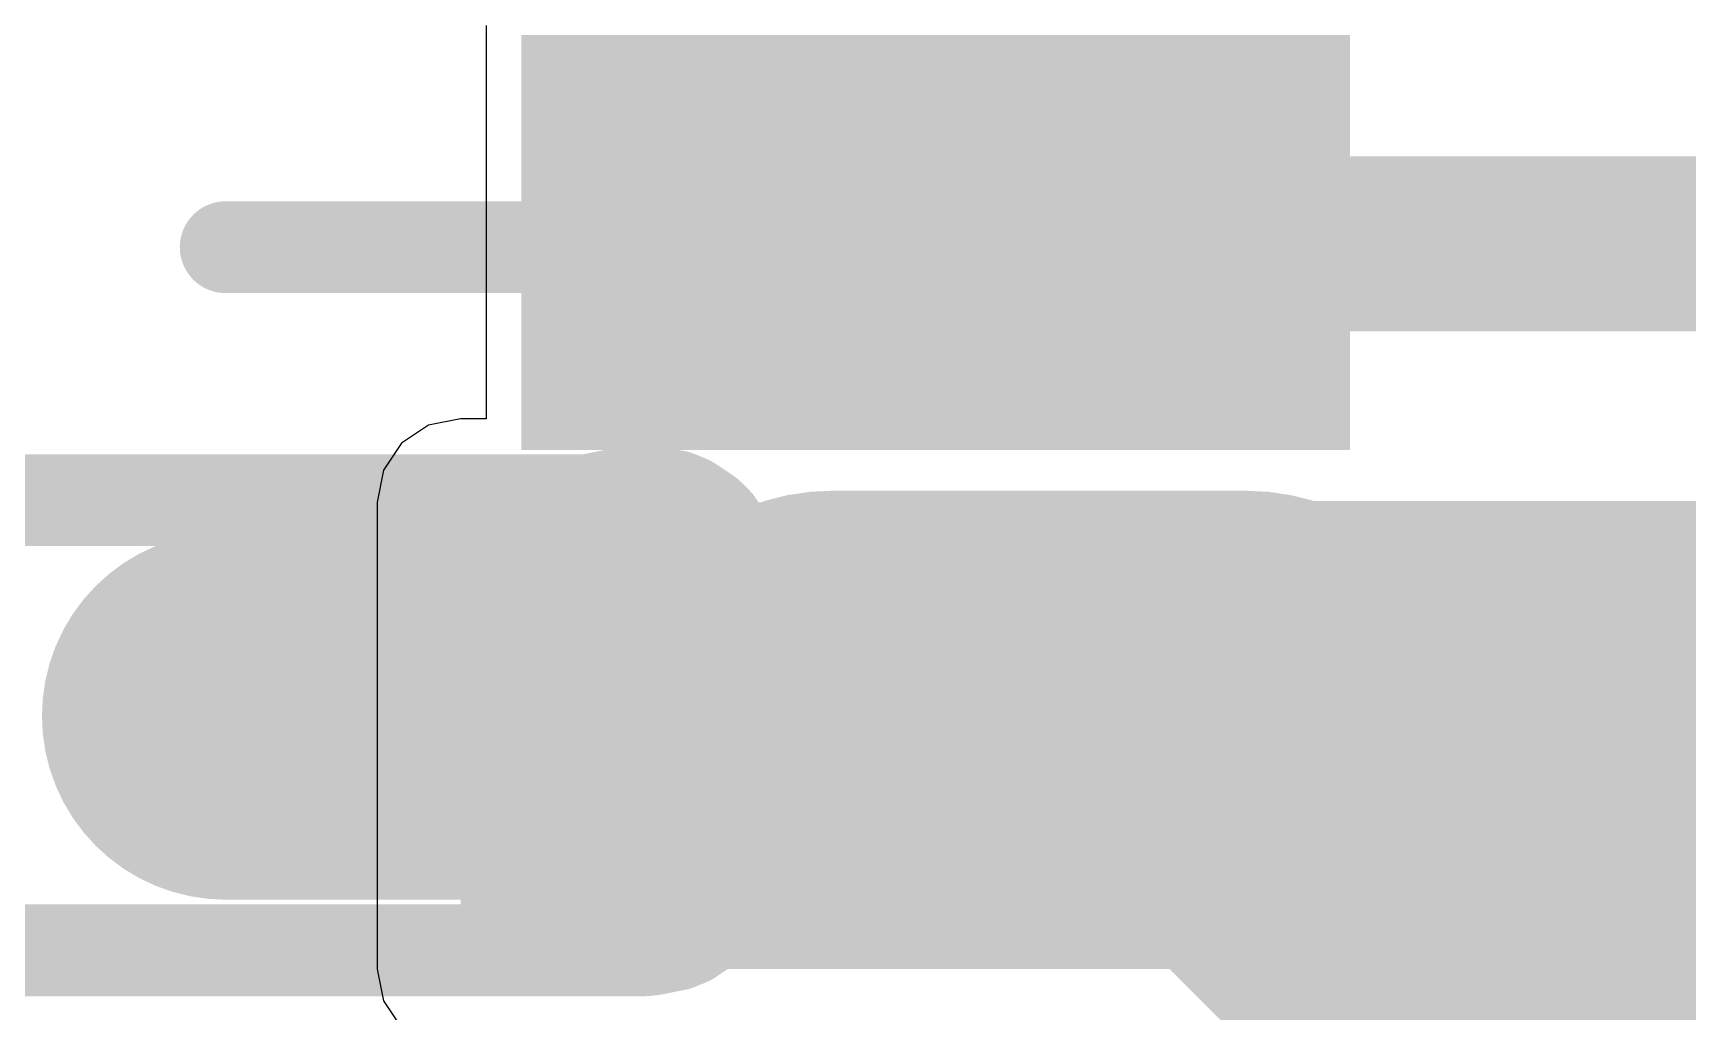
# Model space of a CAD drawing. Header units: inches. Extents: x 0 to 12.4, y -0.6 to 2.2.
# Drawn here: x 0.1964 to 0.3381, y 0.9363 to 1.0202 of the extents above; entities that cross this region are included whole.
import ezdxf

# ---------------------------------------------------------------- set-up
doc = ezdxf.new("R2010")
doc.units = ezdxf.units.IN
doc.header["$MEASUREMENT"] = 0
for name, color, linetype in [('Dimension', 6, 'Continuous'), ('Top Layer', 1, 'Continuous'), ('Top Paste', 8, 'Continuous'), ('Top Solder', 216, 'Continuous')]:
    doc.layers.add(name, color=color, linetype=linetype)

# ---------------------------------------------------------------- blocks, each defined once
blk = doc.blocks.new('TYPE_C_31_M_17__56')
at = {"layer": 'Top Layer'}
for points in [[(0.00590545, 0.10984255), (0.03346455, 0.10984255), (0.03346455, 0.04685045), (0.00590545, 0.04685045)], [(0.04606295, 0.10984255), (0.07362205, 0.10984255), (0.07362205, 0.04685045), (0.04606295, 0.04685045)]]:
    blk.add_hatch(color=1, dxfattribs=at).paths.add_polyline_path(points)
at = {"layer": 'Top Paste'}
for points in [[(0.00590545, 0.10984255), (0.03346455, 0.10984255), (0.03346455, 0.04685045), (0.00590545, 0.04685045)], [(0.04606295, 0.10984255), (0.07362205, 0.10984255), (0.07362205, 0.04685045), (0.04606295, 0.04685045)]]:
    blk.add_hatch(color=8, dxfattribs=at).paths.add_polyline_path(points)
at = {"layer": 'Top Solder'}
for points in [[(0.00190545, 0.11384255), (0.03746455, 0.11384255), (0.03746455, 0.04285045), (0.00190545, 0.04285045)], [(0.04206295, 0.11384255), (0.07762205, 0.11384255), (0.07762205, 0.04285045), (0.04206295, 0.04285045)]]:
    blk.add_hatch(color=216, dxfattribs=at).paths.add_polyline_path(points)

msp = doc.modelspace()

# ---------------------------------------------------------------- hatches: boundary and pattern name
at = {"layer": 'Top Layer'}
msp.add_hatch(color=1, dxfattribs=at).paths.add_polyline_path([(0.233, 0.94), (0.319, 0.94), (0.319, 0.98), (0.233, 0.98)])

# ---------------------------------------------------------------- linework, layer by layer
at = {"layer": 'Dimension'}
for points in [[(0.2128879, 1.001847, 0.007874, 0.007874, 0), (0.352258, 1.001847, 0.007874, 0.007874, 0)], [(0.1818566, 0.9801738, 0.007874, 0.007874, 0), (0.243776, 0.9801738, 0.007874, 0.007874, 0)], [(0.243776, 0.9801738, 0.007874, 0.007874, 0), (0.2439193, 0.9801738, 0.007874, 0.007874, 0)], [(0.2439193, 0.9801738, 0.007874, 0.007874, 0), (0.2466237, 0.9807117, 0.007874, 0.007874, 0)], [(0.2466237, 0.9807117, 0.007874, 0.007874, 0), (0.2467381, 0.9807882, 0.007874, 0.007874, 0)], [(0.2467381, 0.9807882, 0.007874, 0.007874, 0), (0.2477067, 0.9809809, 0.007874, 0.007874, 0)], [(0.2477067, 0.9809809, 0.007874, 0.007874, 0), (0.2488215, 0.9809809, 0.007874, 0.007874, 0)], [(0.2488215, 0.9809809, 0.007874, 0.007874, 0), (0.2493898, 0.9809249, 0.007874, 0.007874, 0)], [(0.2493898, 0.9809249, 0.007874, 0.007874, 0), (0.2496602, 0.9808711, 0.007874, 0.007874, 0)], [(0.2496602, 0.9808711, 0.007874, 0.007874, 0), (0.2515533, 0.9804946, 0.007874, 0.007874, 0)], [(0.2515533, 0.9804946, 0.007874, 0.007874, 0), (0.2526034, 0.9800596, 0.007874, 0.007874, 0)], [(0.2526034, 0.9800596, 0.007874, 0.007874, 0), (0.2541944, 0.9789965, 0.007874, 0.007874, 0)], [(0.2541944, 0.9789965, 0.007874, 0.007874, 0), (0.2549981, 0.9781929, 0.007874, 0.007874, 0)], [(0.2549981, 0.9781929, 0.007874, 0.007874, 0), (0.2560255, 0.9766553, 0.007874, 0.007874, 0)], [(0.2648565, 0.9612958, 0.0393701, 0.0393701, 0), (0.3002895, 0.9612958, 0.0393701, 0.0393701, 0)], [(0.2560255, 0.9766553, 0.007874, 0.007874, 0), (0.2560611, 0.976602, 0.007874, 0.007874, 0)], [(0.2560611, 0.976602, 0.007874, 0.007874, 0), (0.2564961, 0.9755518, 0.007874, 0.007874, 0)], [(0.3002895, 0.9612958, 0.0393701, 0.0393701, 0), (0.3357226, 0.9258628, 0.0393701, 0.0393701, 0)], [(0.2564961, 0.9755518, 0.007874, 0.007874, 0), (0.2569265, 0.9733883, 0.007874, 0.007874, 0)], [(0.2128879, 0.9616895, 0.0314961, 0.0314961, 0), (0.2644628, 0.9616895, 0.0314961, 0.0314961, 0)], [(0.2644628, 0.9616895, 0.0314961, 0.0314961, 0), (0.2648565, 0.9612958, 0.0314961, 0.0314961, 0)], [(0.2569265, 0.9733883, 0.007874, 0.007874, 0), (0.2569824, 0.9728199, 0.007874, 0.007874, 0)], [(0.2569824, 0.9497717, 0.007874, 0.007874, 0), (0.2569824, 0.9728199, 0.007874, 0.007874, 0)], [(0.2564961, 0.9470399, 0.007874, 0.007874, 0), (0.2569265, 0.9492033, 0.007874, 0.007874, 0)], [(0.2569265, 0.9492033, 0.007874, 0.007874, 0), (0.2569824, 0.9497717, 0.007874, 0.007874, 0)], [(0.2549981, 0.9443989, 0.007874, 0.007874, 0), (0.2560611, 0.9459897, 0.007874, 0.007874, 0)], [(0.2560611, 0.9459897, 0.007874, 0.007874, 0), (0.2564961, 0.9470399, 0.007874, 0.007874, 0)], [(0.2526035, 0.9425321, 0.007874, 0.007874, 0), (0.2541943, 0.9435951, 0.007874, 0.007874, 0)], [(0.2541943, 0.9435951, 0.007874, 0.007874, 0), (0.2549981, 0.9443989, 0.007874, 0.007874, 0)], [(0.2488215, 0.9416108, 0.007874, 0.007874, 0), (0.2493899, 0.9416668, 0.007874, 0.007874, 0)], [(0.2493899, 0.9416668, 0.007874, 0.007874, 0), (0.2515533, 0.9420971, 0.007874, 0.007874, 0)], [(0.2515533, 0.9420971, 0.007874, 0.007874, 0), (0.2526035, 0.9425321, 0.007874, 0.007874, 0)], [(0.1660427, 0.9416108, 0.007874, 0.007874, 0), (0.2488215, 0.9416108, 0.007874, 0.007874, 0)], [(0.3357226, 0.9258628, 0.0393701, 0.0393701, 0), (0.3637738, 0.9258628, 0.0393701, 0.0393701, 0)]]:
    msp.add_lwpolyline(points, format="xyseb", dxfattribs=at)
for points in [[(0.2109194, 1.001847, 0.003937, 0.003937, 1), (0.2148564, 1.001847, 0.003937, 0.003937, 1)], [(0.2418075, 0.9801738, 0.003937, 0.003937, 1), (0.2457445, 0.9801738, 0.003937, 0.003937, 1)], [(0.2418075, 0.9801738, 0.003937, 0.003937, 1), (0.2457445, 0.9801738, 0.003937, 0.003937, 1)], [(0.2419508, 0.9801738, 0.003937, 0.003937, 1), (0.2458878, 0.9801738, 0.003937, 0.003937, 1)], [(0.2419508, 0.9801738, 0.003937, 0.003937, 1), (0.2458878, 0.9801738, 0.003937, 0.003937, 1)], [(0.2446552, 0.9807117, 0.003937, 0.003937, 1), (0.2485922, 0.9807117, 0.003937, 0.003937, 1)], [(0.2446552, 0.9807117, 0.003937, 0.003937, 1), (0.2485922, 0.9807117, 0.003937, 0.003937, 1)], [(0.2447696, 0.9807882, 0.003937, 0.003937, 1), (0.2487066, 0.9807882, 0.003937, 0.003937, 1)], [(0.2447696, 0.9807882, 0.003937, 0.003937, 1), (0.2487066, 0.9807882, 0.003937, 0.003937, 1)], [(0.2457382, 0.9809809, 0.003937, 0.003937, 1), (0.2496752, 0.9809809, 0.003937, 0.003937, 1)], [(0.2457382, 0.9809809, 0.003937, 0.003937, 1), (0.2496752, 0.9809809, 0.003937, 0.003937, 1)], [(0.246853, 0.9809809, 0.003937, 0.003937, 1), (0.25079, 0.9809809, 0.003937, 0.003937, 1)], [(0.246853, 0.9809809, 0.003937, 0.003937, 1), (0.25079, 0.9809809, 0.003937, 0.003937, 1)], [(0.2474213, 0.9809249, 0.003937, 0.003937, 1), (0.2513583, 0.9809249, 0.003937, 0.003937, 1)], [(0.2474213, 0.9809249, 0.003937, 0.003937, 1), (0.2513583, 0.9809249, 0.003937, 0.003937, 1)], [(0.2476917, 0.9808711, 0.003937, 0.003937, 1), (0.2516287, 0.9808711, 0.003937, 0.003937, 1)], [(0.2476917, 0.9808711, 0.003937, 0.003937, 1), (0.2516287, 0.9808711, 0.003937, 0.003937, 1)], [(0.2495848, 0.9804946, 0.003937, 0.003937, 1), (0.2535218, 0.9804946, 0.003937, 0.003937, 1)], [(0.2495848, 0.9804946, 0.003937, 0.003937, 1), (0.2535218, 0.9804946, 0.003937, 0.003937, 1)], [(0.2506349, 0.9800596, 0.003937, 0.003937, 1), (0.2545719, 0.9800596, 0.003937, 0.003937, 1)], [(0.2506349, 0.9800596, 0.003937, 0.003937, 1), (0.2545719, 0.9800596, 0.003937, 0.003937, 1)], [(0.2522259, 0.9789965, 0.003937, 0.003937, 1), (0.2561629, 0.9789965, 0.003937, 0.003937, 1)], [(0.2522259, 0.9789965, 0.003937, 0.003937, 1), (0.2561629, 0.9789965, 0.003937, 0.003937, 1)], [(0.2530296, 0.9781929, 0.003937, 0.003937, 1), (0.2569666, 0.9781929, 0.003937, 0.003937, 1)], [(0.2530296, 0.9781929, 0.003937, 0.003937, 1), (0.2569666, 0.9781929, 0.003937, 0.003937, 1)], [(0.255014, 0.9612958, 0.019685, 0.019685, 1), (0.274699, 0.9612958, 0.019685, 0.019685, 1)], [(0.254057, 0.9766553, 0.003937, 0.003937, 1), (0.257994, 0.9766553, 0.003937, 0.003937, 1)], [(0.254057, 0.9766553, 0.003937, 0.003937, 1), (0.257994, 0.9766553, 0.003937, 0.003937, 1)], [(0.2540926, 0.976602, 0.003937, 0.003937, 1), (0.2580296, 0.976602, 0.003937, 0.003937, 1)], [(0.2540926, 0.976602, 0.003937, 0.003937, 1), (0.2580296, 0.976602, 0.003937, 0.003937, 1)], [(0.290447, 0.9612958, 0.019685, 0.019685, 1), (0.310132, 0.9612958, 0.019685, 0.019685, 1)], [(0.290447, 0.9612958, 0.019685, 0.019685, 1), (0.310132, 0.9612958, 0.019685, 0.019685, 1)], [(0.2545276, 0.9755518, 0.003937, 0.003937, 1), (0.2584646, 0.9755518, 0.003937, 0.003937, 1)], [(0.2545276, 0.9755518, 0.003937, 0.003937, 1), (0.2584646, 0.9755518, 0.003937, 0.003937, 1)], [(0.2050139, 0.9616895, 0.015748, 0.015748, 1), (0.2207619, 0.9616895, 0.015748, 0.015748, 1)], [(0.2565888, 0.9616895, 0.015748, 0.015748, 1), (0.2723368, 0.9616895, 0.015748, 0.015748, 1)], [(0.2565888, 0.9616895, 0.015748, 0.015748, 1), (0.2723368, 0.9616895, 0.015748, 0.015748, 1)], [(0.2569825, 0.9612958, 0.015748, 0.015748, 1), (0.2727305, 0.9612958, 0.015748, 0.015748, 1)], [(0.254958, 0.9733883, 0.003937, 0.003937, 1), (0.258895, 0.9733883, 0.003937, 0.003937, 1)], [(0.254958, 0.9733883, 0.003937, 0.003937, 1), (0.258895, 0.9733883, 0.003937, 0.003937, 1)], [(0.2550139, 0.9728199, 0.003937, 0.003937, 1), (0.2589509, 0.9728199, 0.003937, 0.003937, 1)], [(0.2550139, 0.9728199, 0.003937, 0.003937, 1), (0.2589509, 0.9728199, 0.003937, 0.003937, 1)], [(0.254958, 0.9492033, 0.003937, 0.003937, 1), (0.258895, 0.9492033, 0.003937, 0.003937, 1)], [(0.254958, 0.9492033, 0.003937, 0.003937, 1), (0.258895, 0.9492033, 0.003937, 0.003937, 1)], [(0.2550139, 0.9497717, 0.003937, 0.003937, 1), (0.2589509, 0.9497717, 0.003937, 0.003937, 1)], [(0.2550139, 0.9497717, 0.003937, 0.003937, 1), (0.2589509, 0.9497717, 0.003937, 0.003937, 1)], [(0.2540926, 0.9459897, 0.003937, 0.003937, 1), (0.2580296, 0.9459897, 0.003937, 0.003937, 1)], [(0.2540926, 0.9459897, 0.003937, 0.003937, 1), (0.2580296, 0.9459897, 0.003937, 0.003937, 1)], [(0.2545276, 0.9470399, 0.003937, 0.003937, 1), (0.2584646, 0.9470399, 0.003937, 0.003937, 1)], [(0.2545276, 0.9470399, 0.003937, 0.003937, 1), (0.2584646, 0.9470399, 0.003937, 0.003937, 1)], [(0.2522258, 0.9435951, 0.003937, 0.003937, 1), (0.2561628, 0.9435951, 0.003937, 0.003937, 1)], [(0.2522258, 0.9435951, 0.003937, 0.003937, 1), (0.2561628, 0.9435951, 0.003937, 0.003937, 1)], [(0.2530296, 0.9443989, 0.003937, 0.003937, 1), (0.2569666, 0.9443989, 0.003937, 0.003937, 1)], [(0.2530296, 0.9443989, 0.003937, 0.003937, 1), (0.2569666, 0.9443989, 0.003937, 0.003937, 1)], [(0.2474214, 0.9416668, 0.003937, 0.003937, 1), (0.2513584, 0.9416668, 0.003937, 0.003937, 1)], [(0.2474214, 0.9416668, 0.003937, 0.003937, 1), (0.2513584, 0.9416668, 0.003937, 0.003937, 1)], [(0.2495848, 0.9420971, 0.003937, 0.003937, 1), (0.2535218, 0.9420971, 0.003937, 0.003937, 1)], [(0.2495848, 0.9420971, 0.003937, 0.003937, 1), (0.2535218, 0.9420971, 0.003937, 0.003937, 1)], [(0.250635, 0.9425321, 0.003937, 0.003937, 1), (0.254572, 0.9425321, 0.003937, 0.003937, 1)], [(0.250635, 0.9425321, 0.003937, 0.003937, 1), (0.254572, 0.9425321, 0.003937, 0.003937, 1)], [(0.246853, 0.9416108, 0.003937, 0.003937, 1), (0.25079, 0.9416108, 0.003937, 0.003937, 1)], [(0.246853, 0.9416108, 0.003937, 0.003937, 1), (0.25079, 0.9416108, 0.003937, 0.003937, 1)], [(0.3258801, 0.9258628, 0.019685, 0.019685, 1), (0.3455651, 0.9258628, 0.019685, 0.019685, 1)], [(0.3258801, 0.9258628, 0.019685, 0.019685, 1), (0.3455651, 0.9258628, 0.019685, 0.019685, 1)]]:
    msp.add_lwpolyline(points, format="xyseb", close=True, dxfattribs=at)
at = {"layer": 'Top Layer'}
for p, q in [((0.2352048, 1.0208424), (0.2352048, 0.9871371)), ((0.233, 0.9871371), (0.2302688, 0.9865938)), ((0.2352048, 0.9871371), (0.233, 0.9871371)), ((0.2302688, 0.9865938), (0.2279533, 0.9850467)), ((0.2279533, 0.9850467), (0.2264062, 0.9827312)), ((0.2264062, 0.9827312), (0.2258629, 0.98)), ((0.2258629, 0.98), (0.2258629, 0.94)), ((0.2258629, 0.94), (0.2264062, 0.9372688)), ((0.2264062, 0.9372688), (0.2279533, 0.9349533))]:
    msp.add_line(p, q, dxfattribs=at)
for points in [[(0.2737008, 1.0022519, 0.015, 0.015, 0), (0.2738268, 1.0021259, 0.015, 0.015, 0)], [(0.2738268, 1.0021259, 0.015, 0.015, 0), (0.3588741, 1.0021259, 0.015, 0.015, 0)], [(0.2851969, 0.9600944, 0.04, 0.04, 0), (0.3492993, 0.9600944, 0.04, 0.04, 0)], [(0.3492993, 0.9600944, 0.04, 0.04, 0), (0.3794095, 0.9299842, 0.04, 0.04, 0)]]:
    msp.add_lwpolyline(points, format="xyseb", dxfattribs=at)
for points in [[(0.2699508, 1.0022519, 0.0075, 0.0075, 1), (0.2774508, 1.0022519, 0.0075, 0.0075, 1)], [(0.2700768, 1.0021259, 0.0075, 0.0075, 1), (0.2775768, 1.0021259, 0.0075, 0.0075, 1)], [(0.2700768, 1.0021259, 0.0075, 0.0075, 1), (0.2775768, 1.0021259, 0.0075, 0.0075, 1)], [(0.2751969, 0.9600944, 0.02, 0.02, 1), (0.2951969, 0.9600944, 0.02, 0.02, 1)], [(0.3392993, 0.9600944, 0.02, 0.02, 1), (0.3592993, 0.9600944, 0.02, 0.02, 1)], [(0.3392993, 0.9600944, 0.02, 0.02, 1), (0.3592993, 0.9600944, 0.02, 0.02, 1)]]:
    msp.add_lwpolyline(points, format="xyseb", close=True, dxfattribs=at)

# ---------------------------------------------------------------- block references
at = {"rotation": 270}
msp.add_blockref('TYPE_C_31_M_17__56', (0.1953543, 1.0219369), dxfattribs=at)

doc.saveas('drawing.dxf')
